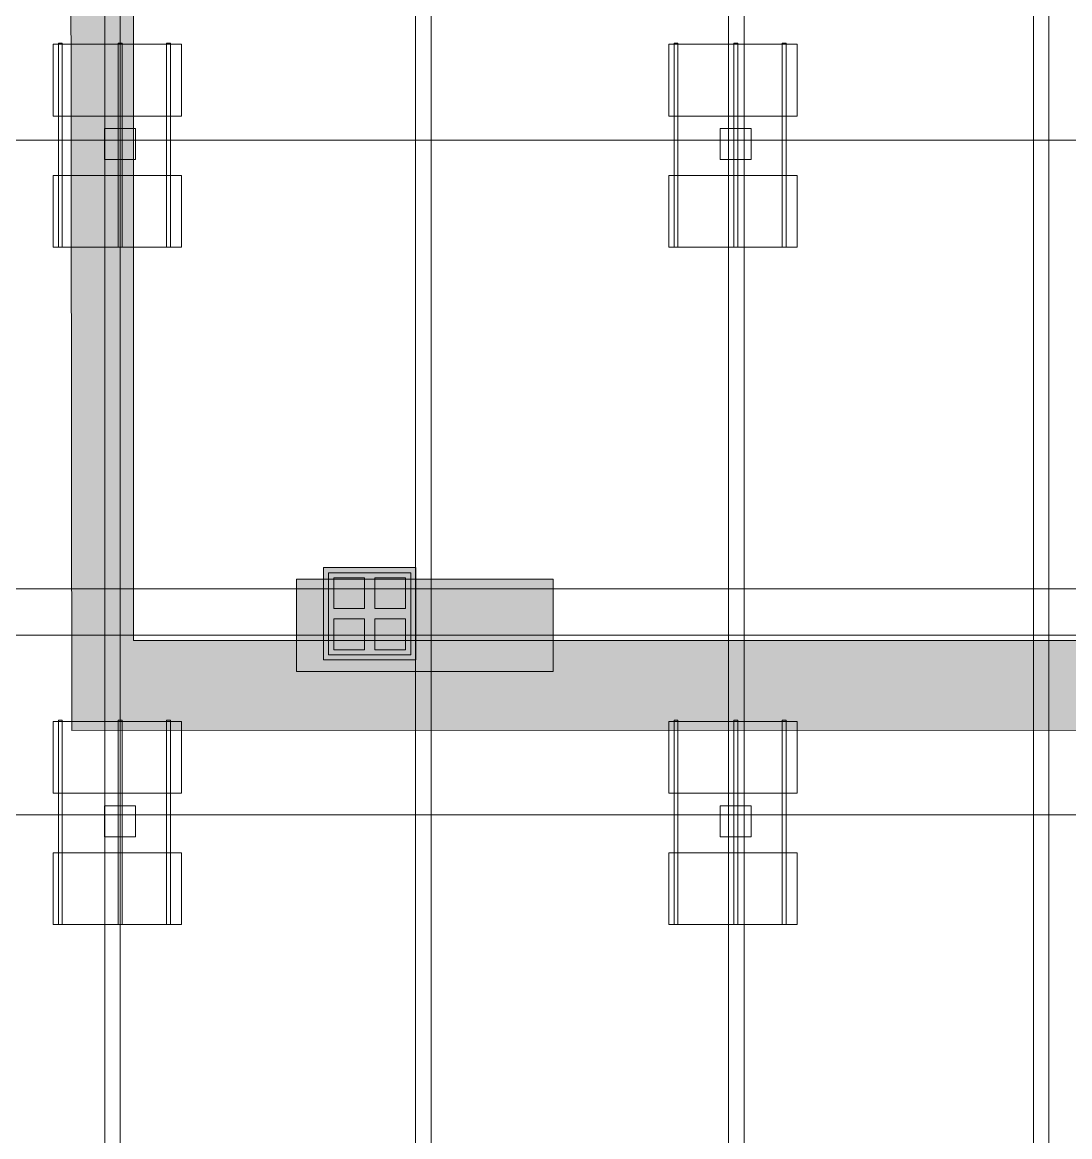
# Model space of a CAD drawing. Header units: inches. Extents: x -10671 to 1761, y -674 to 7170.
# Drawn here: x -9153.5 to -8745.6, y 2334.5 to 2768.7 of the extents above; entities that cross this region are included whole.
import ezdxf

# ---------------------------------------------------------------- set-up
doc = ezdxf.new("R2010")
doc.units = ezdxf.units.IN
doc.header["$LTSCALE"] = 19.2
doc.header["$MEASUREMENT"] = 0
for name, color, linetype, lineweight, true_color in [('DWG-bldg-utility box', 3, 'Continuous', 18, 0x00ff00), ('Venue-Ceiling-HVAC', 7, 'Continuous', 5, 0xbbbbbb), ('Venue-NO HANG ZONE', 7, 'Continuous', 15, 0xdd0000), ('Venue-Rigging Steel-High', 7, 'Continuous', 5, 0x800000), ('Venue-Rigging Steel-Low', 7, 'Continuous', 5, 0x0000dd)]:
    doc.layers.add(name, color=color, linetype=linetype, lineweight=lineweight, true_color=true_color)
for name, color, linetype, lineweight in [('Venue-Ceiling-Lights', 7, 'Continuous', 5), ('Venue-Ceiling-Lights Circuits', 7, 'Continuous', 5), ('Venue-Floor Pockets', 7, 'Continuous', 5)]:
    doc.layers.add(name, color=color, linetype=linetype, lineweight=lineweight)

# ---------------------------------------------------------------- blocks, each defined once
blk = doc.blocks.new('FLOORBOX')
at = {"layer": 'Venue-Floor Pockets', "linetype": 'Continuous', "lineweight": 0, "true_color": 0xaaaaaa}
blk.add_hatch(color=253, dxfattribs=at).paths.add_polyline_path([(-18, 18), (18, 18), (18, -18), (-18, -18)])
at = {"layer": 'Venue-Floor Pockets', "linetype": 'Continuous', "lineweight": 0, "true_color": 0xbbbbbb}
blk.add_hatch(color=9, dxfattribs=at).paths.add_polyline_path([(-16, 16), (16, 16), (16, -16), (-16, -16)])
at = {"layer": 'Venue-Floor Pockets', "linetype": 'Continuous', "lineweight": 0, "true_color": 0xdddddd}
for points in [[(-14, 14), (-2, 14), (-2, 2), (-14, 2)], [(2, 14), (14, 14), (14, 2), (2, 2)], [(-14, -2), (-2, -2), (-2, -14), (-14, -14)], [(2, -2), (14, -2), (14, -14), (2, -14)]]:
    blk.add_hatch(color=254, dxfattribs=at).paths.add_polyline_path(points)
at = {"layer": 'Venue-Floor Pockets', "color": 7, "linetype": 'Continuous', "lineweight": 5, "flags": 128}
for points in [[(-18, 18), (18, 18), (18, -18), (-18, -18)], [(-16, 16), (16, 16), (16, -16), (-16, -16)], [(-14, 14), (-2, 14), (-2, 2), (-14, 2)], [(2, 14), (14, 14), (14, 2), (2, 2)], [(-14, -2), (-2, -2), (-2, -14), (-14, -14)], [(2, -2), (14, -2), (14, -14), (2, -14)]]:
    blk.add_lwpolyline(points, close=True, dxfattribs=at)
blk = doc.blocks.new('Group-46-1')
at = {"layer": 'Venue-Ceiling-Lights', "color": 7, "linetype": 'Continuous', "lineweight": 5}
for points in [[(-9141.5, 2681.06, 355.98), (-9141.5, 2681.06, 359.98), (-9141.5, 2709.06, 359.98), (-9141.5, 2709.06, 355.98)], [(-9141.5, 2709.06, 355.98), (-9141.5, 2709.06, 359.98), (-9091.5, 2709.06, 359.98), (-9091.5, 2709.06, 355.98)], [(-9091.5, 2709.06, 359.98), (-9141.5, 2709.06, 359.98), (-9141.5, 2681.06, 359.98), (-9091.5, 2681.06, 359.98)], [(-9091.5, 2681.06, 355.98), (-9141.5, 2681.06, 355.98), (-9141.5, 2709.06, 355.98), (-9091.5, 2709.06, 355.98)], [(-9091.5, 2709.06, 355.98), (-9091.5, 2709.06, 359.98), (-9091.5, 2681.06, 359.98), (-9091.5, 2681.06, 355.98)], [(-9091.5, 2681.06, 355.98), (-9091.5, 2681.06, 359.98), (-9141.5, 2681.06, 359.98), (-9141.5, 2681.06, 355.98)]]:
    blk.add_3dface(points, dxfattribs=at)
blk = doc.blocks.new('Group-47-1')
at = {"layer": 'Venue-Ceiling-Lights', "color": 7, "linetype": 'Continuous', "lineweight": 5}
for points in [[(-9097.35, 2681.06, 360.05), (-9097.35, 2681.06, 361.05), (-9097.35, 2760.64, 361.05), (-9097.35, 2760.64, 360.05)], [(-9097.35, 2760.64, 360.05), (-9097.35, 2760.64, 361.05), (-9095.85, 2760.64, 361.05), (-9095.85, 2760.64, 360.05)], [(-9095.85, 2760.64, 361.05), (-9097.35, 2760.64, 361.05), (-9097.35, 2681.06, 361.05), (-9095.85, 2681.06, 361.05)], [(-9095.85, 2681.06, 360.05), (-9097.35, 2681.06, 360.05), (-9097.35, 2760.64, 360.05), (-9095.85, 2760.64, 360.05)], [(-9095.85, 2760.64, 360.05), (-9095.85, 2760.64, 361.05), (-9095.85, 2681.06, 361.05), (-9095.85, 2681.06, 360.05)], [(-9095.85, 2681.06, 360.05), (-9095.85, 2681.06, 361.05), (-9097.35, 2681.06, 361.05), (-9097.35, 2681.06, 360.05)]]:
    blk.add_3dface(points, dxfattribs=at)
blk = doc.blocks.new('Group-48-1')
at = {"layer": 'Venue-Ceiling-Lights', "color": 7, "linetype": 'Continuous', "lineweight": 5}
for points in [[(-9116.17, 2681.06, 360.05), (-9116.17, 2681.06, 361.05), (-9116.17, 2760.64, 361.05), (-9116.17, 2760.64, 360.05)], [(-9116.17, 2760.64, 360.05), (-9116.17, 2760.64, 361.05), (-9114.67, 2760.64, 361.05), (-9114.67, 2760.64, 360.05)], [(-9114.67, 2760.64, 361.05), (-9116.17, 2760.64, 361.05), (-9116.17, 2681.06, 361.05), (-9114.67, 2681.06, 361.05)], [(-9114.67, 2681.06, 360.05), (-9116.17, 2681.06, 360.05), (-9116.17, 2760.64, 360.05), (-9114.67, 2760.64, 360.05)], [(-9114.67, 2760.64, 360.05), (-9114.67, 2760.64, 361.05), (-9114.67, 2681.06, 361.05), (-9114.67, 2681.06, 360.05)], [(-9114.67, 2681.06, 360.05), (-9114.67, 2681.06, 361.05), (-9116.17, 2681.06, 361.05), (-9116.17, 2681.06, 360.05)]]:
    blk.add_3dface(points, dxfattribs=at)
blk = doc.blocks.new('Group-49-1')
at = {"layer": 'Venue-Ceiling-Lights', "color": 7, "linetype": 'Continuous', "lineweight": 5}
for points in [[(-9139.44, 2681.06, 360.05), (-9139.44, 2681.06, 361.05), (-9139.44, 2760.64, 361.05), (-9139.44, 2760.64, 360.05)], [(-9139.44, 2760.64, 360.05), (-9139.44, 2760.64, 361.05), (-9137.94, 2760.64, 361.05), (-9137.94, 2760.64, 360.05)], [(-9137.94, 2760.64, 361.05), (-9139.44, 2760.64, 361.05), (-9139.44, 2681.06, 361.05), (-9137.94, 2681.06, 361.05)], [(-9137.94, 2681.06, 360.05), (-9139.44, 2681.06, 360.05), (-9139.44, 2760.64, 360.05), (-9137.94, 2760.64, 360.05)], [(-9137.94, 2760.64, 360.05), (-9137.94, 2760.64, 361.05), (-9137.94, 2681.06, 361.05), (-9137.94, 2681.06, 360.05)], [(-9137.94, 2681.06, 360.05), (-9137.94, 2681.06, 361.05), (-9139.44, 2681.06, 361.05), (-9139.44, 2681.06, 360.05)]]:
    blk.add_3dface(points, dxfattribs=at)
blk = doc.blocks.new('Group-50-1')
at = {"layer": 'Venue-Ceiling-Lights', "color": 7, "linetype": 'Continuous', "lineweight": 5}
for points in [[(-9141.5, 2732.21, 355.98), (-9141.5, 2732.21, 359.98), (-9141.5, 2760.21, 359.98), (-9141.5, 2760.21, 355.98)], [(-9141.5, 2760.21, 355.98), (-9141.5, 2760.21, 359.98), (-9091.5, 2760.21, 359.98), (-9091.5, 2760.21, 355.98)], [(-9091.5, 2760.21, 359.98), (-9141.5, 2760.21, 359.98), (-9141.5, 2732.21, 359.98), (-9091.5, 2732.21, 359.98)], [(-9091.5, 2732.21, 355.98), (-9141.5, 2732.21, 355.98), (-9141.5, 2760.21, 355.98), (-9091.5, 2760.21, 355.98)], [(-9091.5, 2760.21, 355.98), (-9091.5, 2760.21, 359.98), (-9091.5, 2732.21, 359.98), (-9091.5, 2732.21, 355.98)], [(-9091.5, 2732.21, 355.98), (-9091.5, 2732.21, 359.98), (-9141.5, 2732.21, 359.98), (-9141.5, 2732.21, 355.98)]]:
    blk.add_3dface(points, dxfattribs=at)
blk = doc.blocks.new('Group-51-1')
at = {"layer": 'Venue-Ceiling-Lights', "color": 7, "linetype": 'Continuous', "lineweight": 5}
for points in [[(-9121.45, 2727.29, 350), (-9121.45, 2727.29, 356), (-9109.45, 2727.29, 356), (-9109.45, 2727.29, 350)], [(-9121.45, 2715.29, 350), (-9121.45, 2715.29, 356), (-9121.45, 2727.29, 356), (-9121.45, 2727.29, 350)], [(-9109.45, 2727.29, 356), (-9121.45, 2727.29, 356), (-9121.45, 2715.29, 356), (-9109.45, 2715.29, 356)], [(-9109.45, 2715.29, 350), (-9121.45, 2715.29, 350), (-9121.45, 2727.29, 350), (-9109.45, 2727.29, 350)], [(-9109.45, 2727.29, 350), (-9109.45, 2727.29, 356), (-9109.45, 2715.29, 356), (-9109.45, 2715.29, 350)], [(-9109.45, 2715.29, 350), (-9109.45, 2715.29, 356), (-9121.45, 2715.29, 356), (-9121.45, 2715.29, 350)]]:
    blk.add_3dface(points, dxfattribs=at)
blk = doc.blocks.new('Group-52-1')
at = {"layer": 'Venue-Ceiling-Lights', "color": 7}
for name in ['Group-50-1', 'Group-49-1', 'Group-48-1', 'Group-47-1', 'Group-46-1']:
    blk.add_blockref(name, (0, 0), dxfattribs=at)
at = {"layer": 'Venue-Ceiling-Lights', "color": 1, "true_color": 0xff0000}
blk.add_blockref('Group-51-1', (0, 0), dxfattribs=at)
blk = doc.blocks.new('Group-53-1')
at = {"layer": 'Venue-Ceiling-Lights', "color": 7, "linetype": 'Continuous', "lineweight": 5}
for points in [[(-9141.5, 2417.19, 355.98), (-9141.5, 2417.19, 359.98), (-9141.5, 2445.19, 359.98), (-9141.5, 2445.19, 355.98)], [(-9141.5, 2445.19, 355.98), (-9141.5, 2445.19, 359.98), (-9091.5, 2445.19, 359.98), (-9091.5, 2445.19, 355.98)], [(-9091.5, 2445.19, 359.98), (-9141.5, 2445.19, 359.98), (-9141.5, 2417.19, 359.98), (-9091.5, 2417.19, 359.98)], [(-9091.5, 2417.19, 355.98), (-9141.5, 2417.19, 355.98), (-9141.5, 2445.19, 355.98), (-9091.5, 2445.19, 355.98)], [(-9091.5, 2445.19, 355.98), (-9091.5, 2445.19, 359.98), (-9091.5, 2417.19, 359.98), (-9091.5, 2417.19, 355.98)], [(-9091.5, 2417.19, 355.98), (-9091.5, 2417.19, 359.98), (-9141.5, 2417.19, 359.98), (-9141.5, 2417.19, 355.98)]]:
    blk.add_3dface(points, dxfattribs=at)
blk = doc.blocks.new('Group-54-1')
at = {"layer": 'Venue-Ceiling-Lights', "color": 7, "linetype": 'Continuous', "lineweight": 5}
for points in [[(-9097.35, 2417.19, 360.05), (-9097.35, 2417.19, 361.05), (-9097.35, 2496.78, 361.05), (-9097.35, 2496.78, 360.05)], [(-9097.35, 2496.78, 360.05), (-9097.35, 2496.78, 361.05), (-9095.85, 2496.78, 361.05), (-9095.85, 2496.78, 360.05)], [(-9095.85, 2496.78, 361.05), (-9097.35, 2496.78, 361.05), (-9097.35, 2417.19, 361.05), (-9095.85, 2417.19, 361.05)], [(-9095.85, 2417.19, 360.05), (-9097.35, 2417.19, 360.05), (-9097.35, 2496.78, 360.05), (-9095.85, 2496.78, 360.05)], [(-9095.85, 2496.78, 360.05), (-9095.85, 2496.78, 361.05), (-9095.85, 2417.19, 361.05), (-9095.85, 2417.19, 360.05)], [(-9095.85, 2417.19, 360.05), (-9095.85, 2417.19, 361.05), (-9097.35, 2417.19, 361.05), (-9097.35, 2417.19, 360.05)]]:
    blk.add_3dface(points, dxfattribs=at)
blk = doc.blocks.new('Group-55-1')
at = {"layer": 'Venue-Ceiling-Lights', "color": 7, "linetype": 'Continuous', "lineweight": 5}
for points in [[(-9116.17, 2417.19, 360.05), (-9116.17, 2417.19, 361.05), (-9116.17, 2496.78, 361.05), (-9116.17, 2496.78, 360.05)], [(-9116.17, 2496.78, 360.05), (-9116.17, 2496.78, 361.05), (-9114.67, 2496.78, 361.05), (-9114.67, 2496.78, 360.05)], [(-9114.67, 2496.78, 361.05), (-9116.17, 2496.78, 361.05), (-9116.17, 2417.19, 361.05), (-9114.67, 2417.19, 361.05)], [(-9114.67, 2417.19, 360.05), (-9116.17, 2417.19, 360.05), (-9116.17, 2496.78, 360.05), (-9114.67, 2496.78, 360.05)], [(-9114.67, 2496.78, 360.05), (-9114.67, 2496.78, 361.05), (-9114.67, 2417.19, 361.05), (-9114.67, 2417.19, 360.05)], [(-9114.67, 2417.19, 360.05), (-9114.67, 2417.19, 361.05), (-9116.17, 2417.19, 361.05), (-9116.17, 2417.19, 360.05)]]:
    blk.add_3dface(points, dxfattribs=at)
blk = doc.blocks.new('Group-56-1')
at = {"layer": 'Venue-Ceiling-Lights', "color": 7, "linetype": 'Continuous', "lineweight": 5}
for points in [[(-9139.44, 2417.19, 360.05), (-9139.44, 2417.19, 361.05), (-9139.44, 2496.78, 361.05), (-9139.44, 2496.78, 360.05)], [(-9139.44, 2496.78, 360.05), (-9139.44, 2496.78, 361.05), (-9137.94, 2496.78, 361.05), (-9137.94, 2496.78, 360.05)], [(-9137.94, 2496.78, 361.05), (-9139.44, 2496.78, 361.05), (-9139.44, 2417.19, 361.05), (-9137.94, 2417.19, 361.05)], [(-9137.94, 2417.19, 360.05), (-9139.44, 2417.19, 360.05), (-9139.44, 2496.78, 360.05), (-9137.94, 2496.78, 360.05)], [(-9137.94, 2496.78, 360.05), (-9137.94, 2496.78, 361.05), (-9137.94, 2417.19, 361.05), (-9137.94, 2417.19, 360.05)], [(-9137.94, 2417.19, 360.05), (-9137.94, 2417.19, 361.05), (-9139.44, 2417.19, 361.05), (-9139.44, 2417.19, 360.05)]]:
    blk.add_3dface(points, dxfattribs=at)
blk = doc.blocks.new('Group-57-1')
at = {"layer": 'Venue-Ceiling-Lights', "color": 7, "linetype": 'Continuous', "lineweight": 5}
for points in [[(-9141.5, 2468.34, 355.98), (-9141.5, 2468.34, 359.98), (-9141.5, 2496.34, 359.98), (-9141.5, 2496.34, 355.98)], [(-9141.5, 2496.34, 355.98), (-9141.5, 2496.34, 359.98), (-9091.5, 2496.34, 359.98), (-9091.5, 2496.34, 355.98)], [(-9091.5, 2496.34, 359.98), (-9141.5, 2496.34, 359.98), (-9141.5, 2468.34, 359.98), (-9091.5, 2468.34, 359.98)], [(-9091.5, 2468.34, 355.98), (-9141.5, 2468.34, 355.98), (-9141.5, 2496.34, 355.98), (-9091.5, 2496.34, 355.98)], [(-9091.5, 2496.34, 355.98), (-9091.5, 2496.34, 359.98), (-9091.5, 2468.34, 359.98), (-9091.5, 2468.34, 355.98)], [(-9091.5, 2468.34, 355.98), (-9091.5, 2468.34, 359.98), (-9141.5, 2468.34, 359.98), (-9141.5, 2468.34, 355.98)]]:
    blk.add_3dface(points, dxfattribs=at)
blk = doc.blocks.new('Group-58-1')
at = {"layer": 'Venue-Ceiling-Lights', "color": 7, "linetype": 'Continuous', "lineweight": 5}
for points in [[(-9121.45, 2463.42, 350), (-9121.45, 2463.42, 356), (-9109.45, 2463.42, 356), (-9109.45, 2463.42, 350)], [(-9121.45, 2451.42, 350), (-9121.45, 2451.42, 356), (-9121.45, 2463.42, 356), (-9121.45, 2463.42, 350)], [(-9109.45, 2463.42, 356), (-9121.45, 2463.42, 356), (-9121.45, 2451.42, 356), (-9109.45, 2451.42, 356)], [(-9109.45, 2451.42, 350), (-9121.45, 2451.42, 350), (-9121.45, 2463.42, 350), (-9109.45, 2463.42, 350)], [(-9109.45, 2463.42, 350), (-9109.45, 2463.42, 356), (-9109.45, 2451.42, 356), (-9109.45, 2451.42, 350)], [(-9109.45, 2451.42, 350), (-9109.45, 2451.42, 356), (-9121.45, 2451.42, 356), (-9121.45, 2451.42, 350)]]:
    blk.add_3dface(points, dxfattribs=at)
blk = doc.blocks.new('Group-59-1')
at = {"layer": 'Venue-Ceiling-Lights', "color": 7}
for name in ['Group-56-1', 'Group-55-1', 'Group-54-1', 'Group-57-1', 'Group-53-1']:
    blk.add_blockref(name, (0, 0), dxfattribs=at)
at = {"layer": 'Venue-Ceiling-Lights', "color": 1, "true_color": 0xff0000}
blk.add_blockref('Group-58-1', (0, 0), dxfattribs=at)
blk = doc.blocks.new('Group-151-1')
at = {"layer": 'Venue-Ceiling-Lights', "color": 7, "linetype": 'Continuous', "lineweight": 5}
for points in [[(-8901.75, 2681.06, 355.98), (-8901.75, 2681.06, 359.98), (-8901.75, 2709.06, 359.98), (-8901.75, 2709.06, 355.98)], [(-8901.75, 2709.06, 355.98), (-8901.75, 2709.06, 359.98), (-8851.75, 2709.06, 359.98), (-8851.75, 2709.06, 355.98)], [(-8851.75, 2709.06, 359.98), (-8901.75, 2709.06, 359.98), (-8901.75, 2681.06, 359.98), (-8851.75, 2681.06, 359.98)], [(-8851.75, 2681.06, 355.98), (-8901.75, 2681.06, 355.98), (-8901.75, 2709.06, 355.98), (-8851.75, 2709.06, 355.98)], [(-8851.75, 2709.06, 355.98), (-8851.75, 2709.06, 359.98), (-8851.75, 2681.06, 359.98), (-8851.75, 2681.06, 355.98)], [(-8851.75, 2681.06, 355.98), (-8851.75, 2681.06, 359.98), (-8901.75, 2681.06, 359.98), (-8901.75, 2681.06, 355.98)]]:
    blk.add_3dface(points, dxfattribs=at)
blk = doc.blocks.new('Group-152-1')
at = {"layer": 'Venue-Ceiling-Lights', "color": 7, "linetype": 'Continuous', "lineweight": 5}
for points in [[(-8857.6, 2681.06, 360.05), (-8857.6, 2681.06, 361.05), (-8857.6, 2760.64, 361.05), (-8857.6, 2760.64, 360.05)], [(-8857.6, 2760.64, 360.05), (-8857.6, 2760.64, 361.05), (-8856.1, 2760.64, 361.05), (-8856.1, 2760.64, 360.05)], [(-8856.1, 2760.64, 361.05), (-8857.6, 2760.64, 361.05), (-8857.6, 2681.06, 361.05), (-8856.1, 2681.06, 361.05)], [(-8856.1, 2681.06, 360.05), (-8857.6, 2681.06, 360.05), (-8857.6, 2760.64, 360.05), (-8856.1, 2760.64, 360.05)], [(-8856.1, 2760.64, 360.05), (-8856.1, 2760.64, 361.05), (-8856.1, 2681.06, 361.05), (-8856.1, 2681.06, 360.05)], [(-8856.1, 2681.06, 360.05), (-8856.1, 2681.06, 361.05), (-8857.6, 2681.06, 361.05), (-8857.6, 2681.06, 360.05)]]:
    blk.add_3dface(points, dxfattribs=at)
blk = doc.blocks.new('Group-153-1')
at = {"layer": 'Venue-Ceiling-Lights', "color": 7, "linetype": 'Continuous', "lineweight": 5}
for points in [[(-8876.42, 2681.06, 360.05), (-8876.42, 2681.06, 361.05), (-8876.42, 2760.64, 361.05), (-8876.42, 2760.64, 360.05)], [(-8876.42, 2760.64, 360.05), (-8876.42, 2760.64, 361.05), (-8874.92, 2760.64, 361.05), (-8874.92, 2760.64, 360.05)], [(-8874.92, 2760.64, 361.05), (-8876.42, 2760.64, 361.05), (-8876.42, 2681.06, 361.05), (-8874.92, 2681.06, 361.05)], [(-8874.92, 2681.06, 360.05), (-8876.42, 2681.06, 360.05), (-8876.42, 2760.64, 360.05), (-8874.92, 2760.64, 360.05)], [(-8874.92, 2760.64, 360.05), (-8874.92, 2760.64, 361.05), (-8874.92, 2681.06, 361.05), (-8874.92, 2681.06, 360.05)], [(-8874.92, 2681.06, 360.05), (-8874.92, 2681.06, 361.05), (-8876.42, 2681.06, 361.05), (-8876.42, 2681.06, 360.05)]]:
    blk.add_3dface(points, dxfattribs=at)
blk = doc.blocks.new('Group-154-1')
at = {"layer": 'Venue-Ceiling-Lights', "color": 7, "linetype": 'Continuous', "lineweight": 5}
for points in [[(-8899.69, 2681.06, 360.05), (-8899.69, 2681.06, 361.05), (-8899.69, 2760.64, 361.05), (-8899.69, 2760.64, 360.05)], [(-8899.69, 2760.64, 360.05), (-8899.69, 2760.64, 361.05), (-8898.19, 2760.64, 361.05), (-8898.19, 2760.64, 360.05)], [(-8898.19, 2760.64, 361.05), (-8899.69, 2760.64, 361.05), (-8899.69, 2681.06, 361.05), (-8898.19, 2681.06, 361.05)], [(-8898.19, 2681.06, 360.05), (-8899.69, 2681.06, 360.05), (-8899.69, 2760.64, 360.05), (-8898.19, 2760.64, 360.05)], [(-8898.19, 2760.64, 360.05), (-8898.19, 2760.64, 361.05), (-8898.19, 2681.06, 361.05), (-8898.19, 2681.06, 360.05)], [(-8898.19, 2681.06, 360.05), (-8898.19, 2681.06, 361.05), (-8899.69, 2681.06, 361.05), (-8899.69, 2681.06, 360.05)]]:
    blk.add_3dface(points, dxfattribs=at)
blk = doc.blocks.new('Group-155-1')
at = {"layer": 'Venue-Ceiling-Lights', "color": 7, "linetype": 'Continuous', "lineweight": 5}
for points in [[(-8901.75, 2732.21, 355.98), (-8901.75, 2732.21, 359.98), (-8901.75, 2760.21, 359.98), (-8901.75, 2760.21, 355.98)], [(-8901.75, 2760.21, 355.98), (-8901.75, 2760.21, 359.98), (-8851.75, 2760.21, 359.98), (-8851.75, 2760.21, 355.98)], [(-8851.75, 2760.21, 359.98), (-8901.75, 2760.21, 359.98), (-8901.75, 2732.21, 359.98), (-8851.75, 2732.21, 359.98)], [(-8851.75, 2732.21, 355.98), (-8901.75, 2732.21, 355.98), (-8901.75, 2760.21, 355.98), (-8851.75, 2760.21, 355.98)], [(-8851.75, 2760.21, 355.98), (-8851.75, 2760.21, 359.98), (-8851.75, 2732.21, 359.98), (-8851.75, 2732.21, 355.98)], [(-8851.75, 2732.21, 355.98), (-8851.75, 2732.21, 359.98), (-8901.75, 2732.21, 359.98), (-8901.75, 2732.21, 355.98)]]:
    blk.add_3dface(points, dxfattribs=at)
blk = doc.blocks.new('Group-156-1')
at = {"layer": 'Venue-Ceiling-Lights', "color": 7, "linetype": 'Continuous', "lineweight": 5}
for points in [[(-8881.7, 2727.29, 350), (-8881.7, 2727.29, 356), (-8869.7, 2727.29, 356), (-8869.7, 2727.29, 350)], [(-8881.7, 2715.29, 350), (-8881.7, 2715.29, 356), (-8881.7, 2727.29, 356), (-8881.7, 2727.29, 350)], [(-8869.7, 2727.29, 356), (-8881.7, 2727.29, 356), (-8881.7, 2715.29, 356), (-8869.7, 2715.29, 356)], [(-8869.7, 2715.29, 350), (-8881.7, 2715.29, 350), (-8881.7, 2727.29, 350), (-8869.7, 2727.29, 350)], [(-8869.7, 2727.29, 350), (-8869.7, 2727.29, 356), (-8869.7, 2715.29, 356), (-8869.7, 2715.29, 350)], [(-8869.7, 2715.29, 350), (-8869.7, 2715.29, 356), (-8881.7, 2715.29, 356), (-8881.7, 2715.29, 350)]]:
    blk.add_3dface(points, dxfattribs=at)
blk = doc.blocks.new('Group-157-1')
at = {"layer": 'Venue-Ceiling-Lights', "color": 7}
for name in ['Group-155-1', 'Group-154-1', 'Group-153-1', 'Group-152-1', 'Group-151-1']:
    blk.add_blockref(name, (0, 0), dxfattribs=at)
at = {"layer": 'Venue-Ceiling-Lights', "color": 1, "true_color": 0xff0000}
blk.add_blockref('Group-156-1', (0, 0), dxfattribs=at)
blk = doc.blocks.new('Group-158-1')
at = {"layer": 'Venue-Ceiling-Lights', "color": 7, "linetype": 'Continuous', "lineweight": 5}
for points in [[(-8901.75, 2417.19, 355.98), (-8901.75, 2417.19, 359.98), (-8901.75, 2445.19, 359.98), (-8901.75, 2445.19, 355.98)], [(-8901.75, 2445.19, 355.98), (-8901.75, 2445.19, 359.98), (-8851.75, 2445.19, 359.98), (-8851.75, 2445.19, 355.98)], [(-8851.75, 2445.19, 359.98), (-8901.75, 2445.19, 359.98), (-8901.75, 2417.19, 359.98), (-8851.75, 2417.19, 359.98)], [(-8851.75, 2417.19, 355.98), (-8901.75, 2417.19, 355.98), (-8901.75, 2445.19, 355.98), (-8851.75, 2445.19, 355.98)], [(-8851.75, 2445.19, 355.98), (-8851.75, 2445.19, 359.98), (-8851.75, 2417.19, 359.98), (-8851.75, 2417.19, 355.98)], [(-8851.75, 2417.19, 355.98), (-8851.75, 2417.19, 359.98), (-8901.75, 2417.19, 359.98), (-8901.75, 2417.19, 355.98)]]:
    blk.add_3dface(points, dxfattribs=at)
blk = doc.blocks.new('Group-159-1')
at = {"layer": 'Venue-Ceiling-Lights', "color": 7, "linetype": 'Continuous', "lineweight": 5}
for points in [[(-8857.6, 2417.19, 360.05), (-8857.6, 2417.19, 361.05), (-8857.6, 2496.78, 361.05), (-8857.6, 2496.78, 360.05)], [(-8857.6, 2496.78, 360.05), (-8857.6, 2496.78, 361.05), (-8856.1, 2496.78, 361.05), (-8856.1, 2496.78, 360.05)], [(-8856.1, 2496.78, 361.05), (-8857.6, 2496.78, 361.05), (-8857.6, 2417.19, 361.05), (-8856.1, 2417.19, 361.05)], [(-8856.1, 2417.19, 360.05), (-8857.6, 2417.19, 360.05), (-8857.6, 2496.78, 360.05), (-8856.1, 2496.78, 360.05)], [(-8856.1, 2496.78, 360.05), (-8856.1, 2496.78, 361.05), (-8856.1, 2417.19, 361.05), (-8856.1, 2417.19, 360.05)], [(-8856.1, 2417.19, 360.05), (-8856.1, 2417.19, 361.05), (-8857.6, 2417.19, 361.05), (-8857.6, 2417.19, 360.05)]]:
    blk.add_3dface(points, dxfattribs=at)
blk = doc.blocks.new('Group-160-1')
at = {"layer": 'Venue-Ceiling-Lights', "color": 7, "linetype": 'Continuous', "lineweight": 5}
for points in [[(-8876.42, 2417.19, 360.05), (-8876.42, 2417.19, 361.05), (-8876.42, 2496.78, 361.05), (-8876.42, 2496.78, 360.05)], [(-8876.42, 2496.78, 360.05), (-8876.42, 2496.78, 361.05), (-8874.92, 2496.78, 361.05), (-8874.92, 2496.78, 360.05)], [(-8874.92, 2496.78, 361.05), (-8876.42, 2496.78, 361.05), (-8876.42, 2417.19, 361.05), (-8874.92, 2417.19, 361.05)], [(-8874.92, 2417.19, 360.05), (-8876.42, 2417.19, 360.05), (-8876.42, 2496.78, 360.05), (-8874.92, 2496.78, 360.05)], [(-8874.92, 2496.78, 360.05), (-8874.92, 2496.78, 361.05), (-8874.92, 2417.19, 361.05), (-8874.92, 2417.19, 360.05)], [(-8874.92, 2417.19, 360.05), (-8874.92, 2417.19, 361.05), (-8876.42, 2417.19, 361.05), (-8876.42, 2417.19, 360.05)]]:
    blk.add_3dface(points, dxfattribs=at)
blk = doc.blocks.new('Group-161-1')
at = {"layer": 'Venue-Ceiling-Lights', "color": 7, "linetype": 'Continuous', "lineweight": 5}
for points in [[(-8899.69, 2417.19, 360.05), (-8899.69, 2417.19, 361.05), (-8899.69, 2496.78, 361.05), (-8899.69, 2496.78, 360.05)], [(-8899.69, 2496.78, 360.05), (-8899.69, 2496.78, 361.05), (-8898.19, 2496.78, 361.05), (-8898.19, 2496.78, 360.05)], [(-8898.19, 2496.78, 361.05), (-8899.69, 2496.78, 361.05), (-8899.69, 2417.19, 361.05), (-8898.19, 2417.19, 361.05)], [(-8898.19, 2417.19, 360.05), (-8899.69, 2417.19, 360.05), (-8899.69, 2496.78, 360.05), (-8898.19, 2496.78, 360.05)], [(-8898.19, 2496.78, 360.05), (-8898.19, 2496.78, 361.05), (-8898.19, 2417.19, 361.05), (-8898.19, 2417.19, 360.05)], [(-8898.19, 2417.19, 360.05), (-8898.19, 2417.19, 361.05), (-8899.69, 2417.19, 361.05), (-8899.69, 2417.19, 360.05)]]:
    blk.add_3dface(points, dxfattribs=at)
blk = doc.blocks.new('Group-162-1')
at = {"layer": 'Venue-Ceiling-Lights', "color": 7, "linetype": 'Continuous', "lineweight": 5}
for points in [[(-8901.75, 2468.34, 355.98), (-8901.75, 2468.34, 359.98), (-8901.75, 2496.34, 359.98), (-8901.75, 2496.34, 355.98)], [(-8901.75, 2496.34, 355.98), (-8901.75, 2496.34, 359.98), (-8851.75, 2496.34, 359.98), (-8851.75, 2496.34, 355.98)], [(-8851.75, 2496.34, 359.98), (-8901.75, 2496.34, 359.98), (-8901.75, 2468.34, 359.98), (-8851.75, 2468.34, 359.98)], [(-8851.75, 2468.34, 355.98), (-8901.75, 2468.34, 355.98), (-8901.75, 2496.34, 355.98), (-8851.75, 2496.34, 355.98)], [(-8851.75, 2496.34, 355.98), (-8851.75, 2496.34, 359.98), (-8851.75, 2468.34, 359.98), (-8851.75, 2468.34, 355.98)], [(-8851.75, 2468.34, 355.98), (-8851.75, 2468.34, 359.98), (-8901.75, 2468.34, 359.98), (-8901.75, 2468.34, 355.98)]]:
    blk.add_3dface(points, dxfattribs=at)
blk = doc.blocks.new('Group-163-1')
at = {"layer": 'Venue-Ceiling-Lights', "color": 7, "linetype": 'Continuous', "lineweight": 5}
for points in [[(-8881.7, 2463.42, 350), (-8881.7, 2463.42, 356), (-8869.7, 2463.42, 356), (-8869.7, 2463.42, 350)], [(-8881.7, 2451.42, 350), (-8881.7, 2451.42, 356), (-8881.7, 2463.42, 356), (-8881.7, 2463.42, 350)], [(-8869.7, 2463.42, 356), (-8881.7, 2463.42, 356), (-8881.7, 2451.42, 356), (-8869.7, 2451.42, 356)], [(-8869.7, 2451.42, 350), (-8881.7, 2451.42, 350), (-8881.7, 2463.42, 350), (-8869.7, 2463.42, 350)], [(-8869.7, 2463.42, 350), (-8869.7, 2463.42, 356), (-8869.7, 2451.42, 356), (-8869.7, 2451.42, 350)], [(-8869.7, 2451.42, 350), (-8869.7, 2451.42, 356), (-8881.7, 2451.42, 356), (-8881.7, 2451.42, 350)]]:
    blk.add_3dface(points, dxfattribs=at)
blk = doc.blocks.new('Group-164-1')
at = {"layer": 'Venue-Ceiling-Lights', "color": 7}
for name in ['Group-161-1', 'Group-160-1', 'Group-159-1', 'Group-162-1', 'Group-158-1']:
    blk.add_blockref(name, (0, 0), dxfattribs=at)
at = {"layer": 'Venue-Ceiling-Lights', "color": 1, "true_color": 0xff0000}
blk.add_blockref('Group-163-1', (0, 0), dxfattribs=at)

msp = doc.modelspace()

# ---------------------------------------------------------------- hatches: boundary and pattern name
at = {"layer": 'Venue-Ceiling-HVAC', "linetype": 'Continuous', "lineweight": 0, "true_color": 0xbbbbbb}
msp.add_hatch(color=9, dxfattribs=at).paths.add_polyline_path([(-9134.25, 2492.74), (-9134.65, 2818.06), (-9151.8, 2818.06), (-9151.8, 2878.03), (-9091.8, 2878.03), (-9091.8, 2818.06), (-9110.24, 2818.06), (-9110.24, 2527.85), (-8600.58, 2527.85), (-8600.58, 2816.95), (-8618.2, 2816.95), (-8618.2, 2876.91), (-8558.16, 2876.91), (-8558.16, 2816.95), (-8577.57, 2816.95), (-8577.57, 2527.84), (-8049.01, 2527.84), (-8049.01, 2817.62), (-8066.82, 2817.62), (-8066.82, 2877.85), (-8006.88, 2877.81), (-8006.88, 2817.82), (-8026.02, 2817.82), (-8026.02, 2527.83), (-7496.12, 2527.83), (-7496.12, 2818.08), (-7514.13, 2818.08), (-7514.13, 2878.23), (-7454.14, 2878.23), (-7454.14, 2818.08), (-7473.1, 2818.08), (-7473.1, 2527.76), (-6960.57, 2527.76), (-6960.67, 2815.74), (-6979.59, 2815.74), (-6979.49, 2875.68), (-6919.54, 2875.68), (-6919.54, 2815.78), (-6937.69, 2815.78), (-6937.62, 2527.32), (-6449.76, 2528.2), (-6449.76, 2818.22), (-6468.24, 2818.22), (-6468.24, 2878.65), (-6408.25, 2878.65), (-6408.25, 2818.22), (-6426.76, 2818.22), (-6426.7, 2528.38), (-6301.87, 2528.66), (-6301.93, 2493.33)])
at = {"layer": 'Venue-NO HANG ZONE', "linetype": 'Continuous', "lineweight": 0}
msp.add_hatch(color=7, dxfattribs=at).paths.add_polyline_path([(-9046.78, 2515.74), (-9046.78, 2551.74), (-8946.78, 2551.74), (-8946.78, 2515.74)])

# ---------------------------------------------------------------- linework, layer by layer
at = {"layer": 'Venue-Ceiling-HVAC', "flags": 128}
msp.add_lwpolyline([(-6301.93, 2493.33), (-9134.25, 2492.74), (-9134.65, 2818.06), (-9151.8, 2818.06), (-9151.8, 2878.03), (-9091.8, 2878.03), (-9091.8, 2818.06), (-9110.24, 2818.06), (-9110.24, 2527.85), (-8600.58, 2527.85), (-8600.58, 2816.95), (-8618.2, 2816.95), (-8618.2, 2876.91), (-8558.16, 2876.91), (-8558.16, 2816.95), (-8577.57, 2816.95), (-8577.57, 2527.84), (-8049.01, 2527.84)], dxfattribs=at)
at = {"layer": 'Venue-Ceiling-Lights Circuits', "color": 7, "linetype": 'Continuous', "lineweight": 5}
for p, q in [((-9940.79, 2722.8), (-6227.6, 2722.8)), ((-9940.79, 2459.93), (-6227.6, 2459.93))]:
    msp.add_line(p, q, dxfattribs=at)
at = {"layer": 'Venue-NO HANG ZONE', "flags": 128}
msp.add_lwpolyline([(-9046.78, 2515.74), (-9046.78, 2551.74), (-8946.78, 2551.74), (-8946.78, 2515.74)], close=True, dxfattribs=at)
at = {"layer": 'Venue-Rigging Steel-High'}
for p, q in [((-9121.35, 397.51), (-9121.35, 3975.51)), ((-9115.35, 397.51), (-9115.35, 3975.51)), ((-9000.34, 397.51), (-9000.34, 3975.62)), ((-9000.34, 397.51), (-9000.34, 3975.62)), ((-8994.34, 397.51), (-8994.34, 3975.62)), ((-8994.34, 397.51), (-8994.34, 3975.62)), ((-8878.44, 397.51), (-8878.44, 3975.62)), ((-8872.44, 397.51), (-8872.44, 3975.62)), ((-8759.69, 397.51), (-8759.69, 3975.62)), ((-8753.69, 397.51), (-8753.69, 3975.62))]:
    msp.add_line(p, q, dxfattribs=at)
at = {"layer": 'Venue-Rigging Steel-Low'}
for p, q in [((-6848.73, 2547.97), (-9347.48, 2547.97)), ((-6848.73, 2529.97), (-9347.48, 2529.97))]:
    msp.add_line(p, q, dxfattribs=at)

# ---------------------------------------------------------------- block references
at = {"layer": 'DWG-bldg-utility box', "rotation": 90}
msp.add_blockref('FLOORBOX', (-9018.26, 2538.29), dxfattribs=at)
at = {"layer": 'Venue-Ceiling-Lights', "color": 7}
for name in ['Group-52-1', 'Group-157-1', 'Group-59-1', 'Group-164-1']:
    msp.add_blockref(name, (0, 0), dxfattribs=at)

doc.saveas('drawing.dxf')
